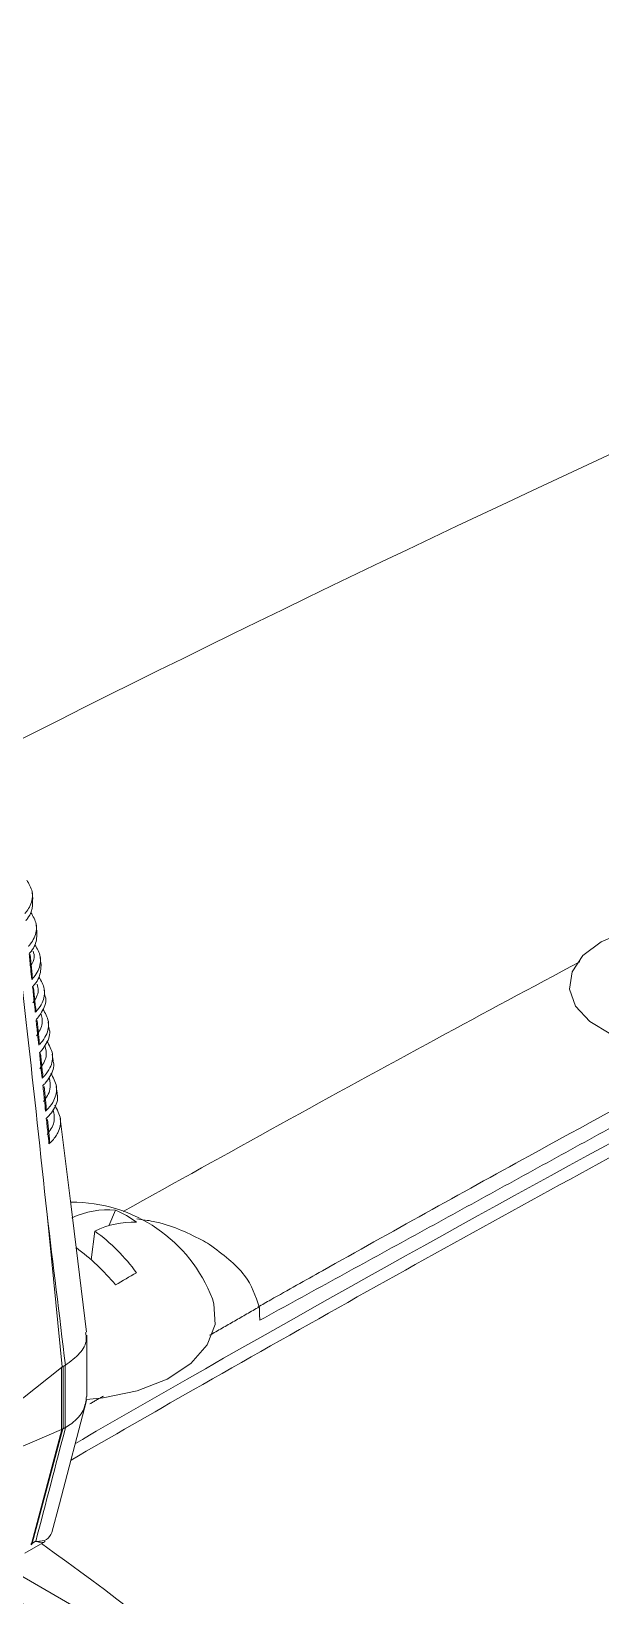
# Model space of a CAD drawing. Extents: x 11 to 120, y 2 to 94.
# Drawn here: x 88.527 to 89.461, y 76.934 to 79.501 of the extents above; entities that cross this region are included whole.
import ezdxf

# ---------------------------------------------------------------- set-up
doc = ezdxf.new("R2010")
doc.units = 0
doc.header["$MEASUREMENT"] = 0
doc.linetypes.add('SLD-Solid', pattern=[0])
doc.layers.add('OBJECT', color=7, linetype='CONTINUOUS')

msp = doc.modelspace()

# ---------------------------------------------------------------- linework, layer by layer
at = {"layer": 'OBJECT', "color": 7, "linetype": 'SLD-Solid', "lineweight": 15}
for p, q in [((88.5294, 78.0769), (88.528, 78.0881)), ((88.536, 78.0238), (88.5346, 78.035)), ((88.5283, 77.9526), (88.5248, 77.9858)), ((88.5426, 77.9708), (88.5412, 77.982)), ((88.534, 77.8988), (88.5306, 77.9317)), ((88.5492, 77.9178), (88.5479, 77.9289)), ((88.5397, 77.845), (88.5363, 77.8777)), ((88.5558, 77.8648), (88.5545, 77.8758)), ((88.5454, 77.7911), (88.542, 77.8236)), ((88.5625, 77.8117), (88.5611, 77.8228)), ((88.5511, 77.7373), (88.5477, 77.7696)), ((88.5691, 77.7587), (88.5677, 77.7697)), ((88.5567, 77.6835), (88.5534, 77.7156)), ((88.5527, 77.5594), (88.5777, 77.3093)), ((88.6651, 77.5665), (88.6543, 77.541)), ((88.6313, 77.5322), (88.6252, 77.4851)), ((88.6177, 77.2608), (88.6177, 77.3613)), ((88.4488, 77.2071), (88.5766, 77.3083)), ((88.5766, 77.3083), (88.5766, 77.2067)), ((88.5789, 77.3099), (88.5825, 77.312)), ((88.5789, 77.2078), (88.5789, 77.3099)), ((88.5825, 77.312), (88.5828, 77.3121)), ((88.5825, 77.312), (88.5825, 77.2099)), ((88.5766, 77.2067), (88.4488, 77.1518)), ((88.5269, 77.0191), (88.5772, 77.2069)), ((88.5783, 77.2075), (88.528, 77.0197)), ((88.5772, 77.2069), (88.5766, 77.2067)), ((88.5789, 77.2078), (88.5783, 77.2075)), ((88.5825, 77.2099), (88.5789, 77.2078)), ((88.5829, 77.2101), (88.5825, 77.2099)), ((88.5165, 77.0037), (88.5495, 77.0228)), ((88.534, 77.0232), (88.528, 77.0197)), ((88.481, 76.9833), (88.706, 76.8534))]:
    msp.add_line(p, q, dxfattribs=at)
at = {"layer": 'OBJECT', "color": 7, "linetype": 'SLD-Solid', "lineweight": 15, "flags": 128}
for points in [[(89.6185, 77.837), (89.5691, 77.8353), (89.5208, 77.8417), (89.4777, 77.8556), (89.443, 77.8761), (89.4198, 77.9013), (89.4098, 77.9293), (89.4139, 77.9577), (89.4317, 77.9844), (89.4617, 78.0071), (89.5017, 78.0239), (89.5482, 78.0336), (89.5976, 78.0354), (89.6458, 78.029), (89.689, 78.015), (89.7236, 77.9946), (89.7469, 77.9694), (89.7569, 77.9414), (89.7528, 77.9129), (89.735, 77.8863), (89.7049, 77.8636), (89.665, 77.8467), (89.6185, 77.837)], [(88.6174, 77.3661), (88.5917, 77.5769), (88.5743, 77.7167)], [(88.6172, 77.2561), (88.6449, 77.2587), (88.7005, 77.2703), (88.7495, 77.2894), (88.7886, 77.3151), (88.8154, 77.3455), (88.8283, 77.3788), (88.8265, 77.413), (88.8239, 77.4209)], [(88.5607, 77.0375), (88.5733, 77.0848), (88.6175, 77.2542)]]:
    msp.add_lwpolyline(points, dxfattribs=at)
at = {"layer": 'OBJECT', "color": 7, "linetype": 'SLD-Solid', "lineweight": 15}
for centre, radius, start, end in [((102.3514, 50.9434), 30.694, 111.50328, 116.92836), ((88.5934, 77.3332), 0.2466, 20.836, 90.3201), ((88.6518, 77.431), 0.1361, 84.3771, 115.394), ((88.6005, 77.4149), 0.1648, 53.0802, 66.9252), ((88.6933, 77.4083), 0.1385, 87.4104, 116.5872), ((88.4463, 77.2791), 0.3134, 36.1156, 53.837), ((88.3724, 77.1997), 0.3812, 39.8407, 53.2277), ((87.2007, 74.722), 3.224, 59.8721, 60.1333), ((89.3235, 76.3432), 1.2826, 119.1101, 120.8845), ((88.5161, 77.0403), 0.0237, 296.8434, 299.9826), ((85.7864, 73.1487), 4.7523, 34.8508, 54.5369), ((85.7813, 73.1788), 4.6326, 35.679, 54.6577)]:
    msp.add_arc(centre, radius, start, end, dxfattribs=at)
for centre, major_axis, ratio, start_param, end_param in [((87.4682, 72.9847), (-1.5893, 16.547), 0.094708, 4.96788, 4.983392), ((88.494, 78.1574), (-0.0762, 0.8519), 0.108827, 3.212847, 3.225936), ((88.494, 78.1569), (-0.0807, 0.8484), 0.104683, 3.176312, 3.189403), ((87.0516, 76.1122), (1.7697, 5.6286), 0.198355, 4.936908, 4.970599), ((88.1037, 76.8048), (0.4232, 0.2148), 0.03328, 6.200656, 6.253319), ((88.0843, 76.8235), (0.4436, 0.1981), 0.067913, 6.175461, 6.228125)]:
    msp.add_ellipse(centre, major_axis=major_axis, ratio=ratio, start_param=start_param, end_param=end_param, dxfattribs=at)
for points, knots in [([(88.5991, 77.1839), (88.6603, 77.2192), (89.0397, 77.4378), (89.7379, 77.8219), (90.6121, 78.281), (91.1672, 78.5494), (91.4041, 78.664)], [0, 0, 0, 0, 0.065376, 0.40573, 0.74633, 1, 1, 1, 1]), ([(91.4041, 78.6435), (91.2091, 78.5487), (90.6768, 78.2901), (89.806, 77.8362), (89.0634, 77.4281), (88.6588, 77.195), (88.592, 77.1564)], [0, 0, 0, 0, 0.208317, 0.568374, 0.928723, 1, 1, 1, 1]), ([(88.4846, 78.1681), (88.4852, 78.1632), (88.488, 78.1388), (88.5, 78.0362), (88.523, 77.8386), (88.542, 77.6597), (88.5527, 77.5594)], [0, 0, 0, 0, 0.024148, 0.120739, 0.507103, 1, 1, 1, 1]), ([(88.5194, 78.1081), (88.5231, 78.1019), (88.531, 78.0884), (88.5275, 78.0705), (88.5208, 78.0588), (88.5173, 78.0546), (88.5163, 78.0534)], [0, 0, 0, 0, 0.345876, 0.753739, 0.926773, 1, 1, 1, 1]), ([(88.5176, 78.0412), (88.5186, 78.0425), (88.5225, 78.0473), (88.5293, 78.0591), (88.5291, 78.0699), (88.529, 78.0769)], [0, 0, 0, 0, 0.115298, 0.432835, 1, 1, 1, 1]), ([(88.5262, 78.055), (88.5298, 78.0487), (88.5377, 78.0352), (88.534, 78.017), (88.5269, 78.005), (88.5231, 78.0006), (88.522, 77.9993)], [0, 0, 0, 0, 0.341996, 0.742011, 0.926899, 1, 1, 1, 1]), ([(88.5233, 77.9872), (88.5244, 77.9885), (88.5284, 77.9933), (88.5358, 78.0053), (88.5359, 78.0165), (88.5359, 78.0238)], [0, 0, 0, 0, 0.113801, 0.421756, 1, 1, 1, 1]), ([(88.5277, 77.9453), (88.5271, 77.951), (88.5256, 77.965), (88.5242, 77.979), (88.5233, 77.9872)], [0, 0, 0, 0, 0.412394, 1, 1, 1, 1]), ([(88.5266, 77.9682), (88.5291, 77.9724), (88.5334, 77.9801), (88.5309, 77.988), (88.5298, 77.9915)], [0, 0, 0, 0, 0.55641, 1, 1, 1, 1]), ([(88.5329, 78.0019), (88.5365, 77.9956), (88.5444, 77.982), (88.5406, 77.9634), (88.5331, 77.9512), (88.5289, 77.9465), (88.5277, 77.9453)], [0, 0, 0, 0, 0.338095, 0.730884, 0.926969, 1, 1, 1, 1]), ([(88.529, 77.9331), (88.5301, 77.9344), (88.5343, 77.9392), (88.5422, 77.9515), (88.5426, 77.9631), (88.5429, 77.9708)], [0, 0, 0, 0, 0.112419, 0.411468, 1, 1, 1, 1]), ([(89.4269, 77.9743), (89.3484, 77.9323), (89.0988, 77.7986), (88.8489, 77.6597), (88.6775, 77.5643)], [0, 0, 0, 0, 0.31413, 1, 1, 1, 1]), ([(88.5283, 77.9527), (88.5284, 77.9509), (88.5285, 77.9485), (88.5279, 77.946), (88.5277, 77.9453), (88.5277, 77.9453)], [0, 0, 0, 0, 0.699544, 0.983053, 1, 1, 1, 1]), ([(88.5294, 77.9065), (88.5337, 77.9133), (88.5402, 77.9233), (88.5375, 77.9339), (88.5366, 77.9374)], [0, 0, 0, 0, 0.666702, 1, 1, 1, 1]), ([(88.5394, 77.9493), (88.5431, 77.9428), (88.551, 77.9289), (88.5471, 77.9099), (88.5392, 77.8974), (88.5346, 77.8925), (88.5334, 77.8912)], [0, 0, 0, 0, 0.340325, 0.72288, 0.927663, 1, 1, 1, 1]), ([(88.8985, 77.4075), (88.9055, 77.4115), (88.9408, 77.4314), (89.089, 77.5147), (89.4094, 77.6931), (89.7015, 77.8501), (89.8808, 77.9464)], [0, 0, 0, 0, 0.021546, 0.107731, 0.452475, 1, 1, 1, 1]), ([(88.5334, 77.8912), (88.5328, 77.897), (88.5313, 77.911), (88.5299, 77.9249), (88.529, 77.9331)], [0, 0, 0, 0, 0.41243, 1, 1, 1, 1]), ([(88.5347, 77.8791), (88.5359, 77.8804), (88.5402, 77.8852), (88.5477, 77.8975), (88.5527, 77.9098), (88.5495, 77.9176), (88.5494, 77.9178)], [0, 0, 0, 0, 0.110945, 0.401182, 0.982083, 1, 1, 1, 1]), ([(88.5341, 77.8988), (88.5342, 77.8971), (88.5343, 77.8947), (88.5337, 77.8921), (88.5334, 77.8913), (88.5334, 77.8912)], [0, 0, 0, 0, 0.656341, 0.983472, 1, 1, 1, 1]), ([(88.5353, 77.8525), (88.5396, 77.8592), (88.5473, 77.8713), (88.544, 77.884), (88.5425, 77.8897)], [0, 0, 0, 0, 0.554142, 1, 1, 1, 1]), ([(88.5458, 77.8968), (88.5497, 77.89), (88.5577, 77.8759), (88.5535, 77.8563), (88.5453, 77.8436), (88.5403, 77.8385), (88.539, 77.8372)], [0, 0, 0, 0, 0.343424, 0.7159, 0.9284, 1, 1, 1, 1]), ([(88.539, 77.8372), (88.5384, 77.843), (88.537, 77.8569), (88.5355, 77.8709), (88.5347, 77.8791)], [0, 0, 0, 0, 0.412464, 1, 1, 1, 1]), ([(88.5403, 77.8251), (88.5416, 77.8264), (88.5461, 77.8312), (88.5539, 77.8435), (88.5591, 77.8561), (88.5559, 77.8642), (88.5557, 77.8647)], [0, 0, 0, 0, 0.109744, 0.392188, 0.957396, 1, 1, 1, 1]), ([(88.5398, 77.845), (88.5399, 77.8434), (88.54, 77.8408), (88.5394, 77.8382), (88.539, 77.8373), (88.539, 77.8372)], [0, 0, 0, 0, 0.616058, 0.983861, 1, 1, 1, 1]), ([(88.5411, 77.7985), (88.5455, 77.8052), (88.5538, 77.8176), (88.5507, 77.8307), (88.5493, 77.8368)], [0, 0, 0, 0, 0.536697, 1, 1, 1, 1]), ([(88.5523, 77.8441), (88.5562, 77.8371), (88.5643, 77.8228), (88.56, 77.8028), (88.5513, 77.7899), (88.546, 77.7845), (88.5446, 77.7832)], [0, 0, 0, 0, 0.345633, 0.709132, 0.928994, 1, 1, 1, 1]), ([(88.5446, 77.7832), (88.544, 77.789), (88.5426, 77.8029), (88.5411, 77.8169), (88.5403, 77.8251)], [0, 0, 0, 0, 0.412497, 1, 1, 1, 1]), ([(88.5459, 77.7711), (88.5472, 77.7724), (88.5519, 77.7772), (88.5601, 77.7894), (88.5656, 77.8023), (88.5624, 77.8108), (88.5621, 77.8117)], [0, 0, 0, 0, 0.108619, 0.383747, 0.934222, 1, 1, 1, 1]), ([(88.5455, 77.7911), (88.5455, 77.7896), (88.5457, 77.787), (88.545, 77.7844), (88.5447, 77.7833), (88.5446, 77.7832)], [0, 0, 0, 0, 0.578454, 0.984223, 1, 1, 1, 1]), ([(88.5469, 77.7446), (88.5515, 77.7512), (88.5603, 77.7639), (88.5574, 77.7775), (88.556, 77.784)], [0, 0, 0, 0, 0.520616, 1, 1, 1, 1]), ([(88.5588, 77.7914), (88.5628, 77.7843), (88.5709, 77.7697), (88.5664, 77.7493), (88.5574, 77.7361), (88.5516, 77.7306), (88.5502, 77.7292)], [0, 0, 0, 0, 0.347131, 0.702573, 0.929469, 1, 1, 1, 1]), ([(88.5502, 77.7292), (88.5496, 77.735), (88.5482, 77.749), (88.5468, 77.7629), (88.5459, 77.7711)], [0, 0, 0, 0, 0.412528, 1, 1, 1, 1]), ([(88.5515, 77.7171), (88.5529, 77.7185), (88.5577, 77.7232), (88.5662, 77.7354), (88.572, 77.7486), (88.5689, 77.7574), (88.5684, 77.7586)], [0, 0, 0, 0, 0.107563, 0.375804, 0.912414, 1, 1, 1, 1]), ([(88.5511, 77.7373), (88.5512, 77.7359), (88.5514, 77.7332), (88.5507, 77.7305), (88.5502, 77.7293), (88.5502, 77.7292)], [0, 0, 0, 0, 0.543315, 0.984561, 1, 1, 1, 1]), ([(88.5527, 77.6906), (88.5574, 77.6972), (88.5668, 77.7102), (88.5642, 77.7242), (88.5629, 77.7311)], [0, 0, 0, 0, 0.505748, 1, 1, 1, 1]), ([(88.5653, 77.7387), (88.5693, 77.7313), (88.5775, 77.7166), (88.5728, 77.6957), (88.5634, 77.6823), (88.5572, 77.6766), (88.5558, 77.6753)], [0, 0, 0, 0, 0.348058, 0.696218, 0.929845, 1, 1, 1, 1]), ([(88.5558, 77.6753), (88.5552, 77.681), (88.5538, 77.695), (88.5523, 77.7089), (88.5515, 77.7171)], [0, 0, 0, 0, 0.412557, 1, 1, 1, 1]), ([(88.5567, 77.6835), (88.5568, 77.6821), (88.557, 77.6794), (88.5563, 77.6766), (88.5558, 77.6753), (88.5558, 77.6753)], [0, 0, 0, 0, 0.510452, 0.984877, 1, 1, 1, 1]), ([(88.6997, 77.5521), (88.7089, 77.551), (88.7493, 77.546), (88.7814, 77.5301), (88.8062, 77.5178)], [0, 0, 0, 0, 0.227218, 1, 1, 1, 1]), ([(88.819, 77.5104), (88.8408, 77.4942), (88.8813, 77.4642), (88.8947, 77.4257), (88.9009, 77.408)], [0, 0, 0, 0, 0.540093, 1, 1, 1, 1]), ([(88.5828, 77.3121), (88.5912, 77.3184), (88.6081, 77.331), (88.6187, 77.3503), (88.6165, 77.3619), (88.6157, 77.3659)], [0, 0, 0, 0, 0.396021, 0.792037, 1, 1, 1, 1]), ([(88.5829, 77.2101), (88.5864, 77.2123), (88.5989, 77.22), (88.6142, 77.237), (88.6164, 77.2531), (88.6174, 77.2609)], [0, 0, 0, 0, 0.165872, 0.597654, 1, 1, 1, 1]), ([(89.0112, 75.911), (88.9531, 75.9796), (88.8364, 76.1175), (88.6509, 76.3091), (88.4581, 76.4887), (88.2612, 76.6508), (88.063, 76.7943), (87.8638, 76.9192), (87.6622, 77.0259), (87.4625, 77.1117), (87.2676, 77.1759), (87.0782, 77.2187), (86.892, 77.242), (86.7731, 77.2391), (86.7132, 77.2376)], [0, 0, 0, 0, 0.082062, 0.164694, 0.249123, 0.334172, 0.416234, 0.498866, 0.583295, 0.668345, 0.750383, 0.832421, 0.915613, 1, 1, 1, 1]), ([(88.5605, 77.0376), (88.5582, 77.0331), (88.5536, 77.0246), (88.5416, 77.0231), (88.5347, 77.0231), (88.5341, 77.0232), (88.534, 77.0232)], [0, 0, 0, 0, 0.499315, 0.95698, 0.994827, 1, 1, 1, 1]), ([(88.534, 77.0232), (88.5341, 77.0231), (88.5346, 77.023), (88.5364, 77.0225), (88.542, 77.0216), (88.5477, 77.0205), (88.549, 77.0231), (88.5492, 77.0235)], [0, 0, 0, 0, 0.008531, 0.081505, 0.262214, 0.88918, 1, 1, 1, 1])]:
    msp.add_open_spline(points, degree=3, knots=knots, dxfattribs=at)
for points in [[(89.8905, 77.9284), (88.9016, 77.3858)], [(88.8193, 77.3612), (88.9009, 77.408)], [(88.9009, 77.408), (88.9016, 77.3858)], [(88.6229, 77.2488), (88.6452, 77.2615)], [(88.5772, 77.2069), (88.5783, 77.2075)]]:
    msp.add_open_spline(points, degree=1, dxfattribs=at)

doc.saveas('drawing.dxf')
